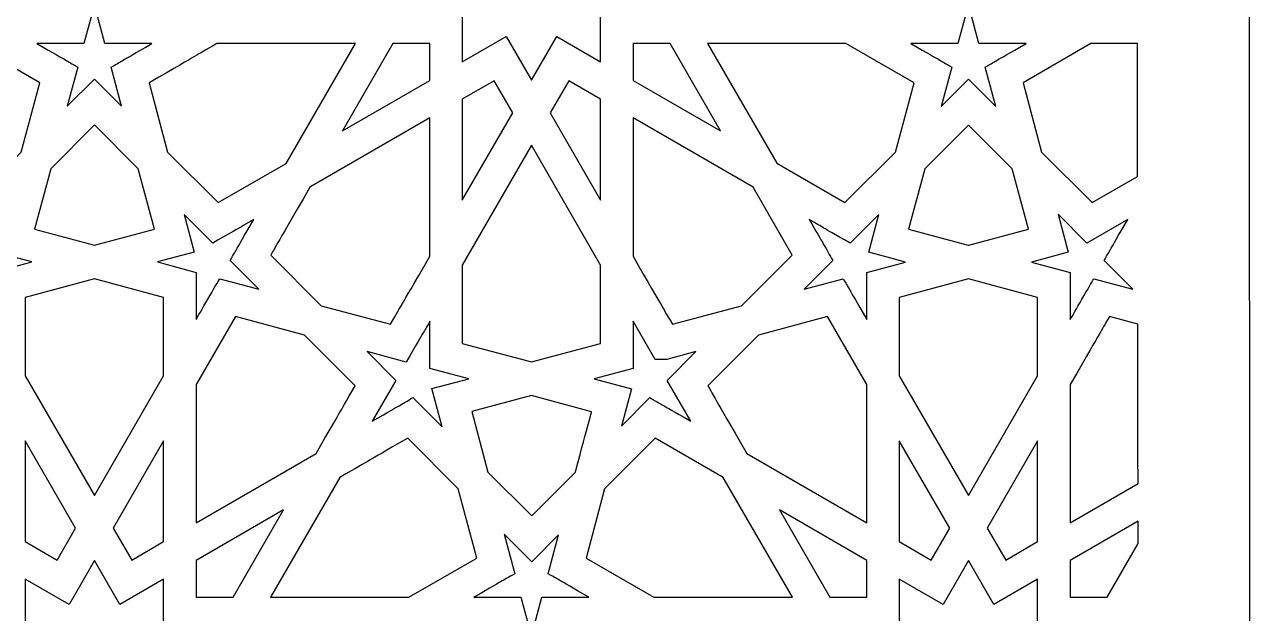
# Model space of a CAD drawing. Header units: millimetres. Extents: x -56 to 55, y -102 to 108.
# Drawn here: x -3.1 to 55.3, y -64 to -35.9 of the extents above; entities that cross this region are included whole.
import ezdxf

# ---------------------------------------------------------------- set-up
doc = ezdxf.new("R2010")
doc.units = ezdxf.units.MM
doc.header["$MEASUREMENT"] = 0
doc.layers.add('layer 1', color=7, linetype='Continuous')

msp = doc.modelspace()

# ---------------------------------------------------------------- linework, layer by layer
at = {"layer": 'layer 1', "color": 250}
for points, knots in [([(55.2192, 53.6769), (55.2097, 56.2286), (54.3842, 58.4257), (53.0348, 60.113), (53.0348, 60.113), (50.3121, 63.5081), (46.6615, 63.8736), (45.0285, 64.1481), (45.0285, 64.1481), (41.1303, 70.9098), (44.0531, 65.8389), (42.1061, 70.1453), (42.1061, 70.1453), (39.4705, 76.1312), (33.6698, 80.1469), (25.0578, 79.5743), (25.0578, 79.5743), (17.0561, 107.5803), (-17.265, 106.4433), (-24.6935, 79.6502), (-24.6935, 79.6502), (-32.4517, 79.8354), (-38.6256, 77.2305), (-41.6715, 70.0222), (-41.6715, 70.0222), (-41.7415, 69.8602), (-42.3802, 68.2519), (-42.3802, 68.0953), (-42.3802, 68.0953), (-42.3802, 68.0953), (-44.6232, 64.2186), (-44.6232, 64.2186), (-44.6232, 64.2186), (-45.2089, 64.0218), (-49.6582, 63.6584), (-52.5647, 60.0075), (-52.5647, 60.0075), (-52.5647, 60.0075), (-52.5647, 60.0019), (-52.5647, 60.0019), (-52.5647, 60.0019), (-55.8843, 55.7724), (-54.8955, 62.0882), (-54.8955, -99.835), (-54.8955, -99.835), (-54.8955, -99.835), (55.2894, -99.835), (55.2894, -99.835), (55.2894, -99.835), (55.2894, -99.835), (55.2192, -101.7838), (55.2192, 53.6769)], [0, 0, 0, 0, 0.0714286, 0.0714286, 0.0714286, 0.0714286, 0.1428571, 0.1428571, 0.1428571, 0.1428571, 0.2142857, 0.2142857, 0.2142857, 0.2142857, 0.2857143, 0.2857143, 0.2857143, 0.2857143, 0.3571429, 0.3571429, 0.3571429, 0.3571429, 0.4285714, 0.4285714, 0.4285714, 0.4285714, 0.5, 0.5, 0.5, 0.5, 0.5714286, 0.5714286, 0.5714286, 0.5714286, 0.6428571, 0.6428571, 0.6428571, 0.6428571, 0.7142857, 0.7142857, 0.7142857, 0.7142857, 0.7857143, 0.7857143, 0.7857143, 0.7857143, 0.8571429, 0.8571429, 0.8571429, 0.8571429, 1, 1, 1, 1]), ([(22.2292, -36.479), (22.2292, -36.479), (21.0227, -38.5699), (21.0227, -38.5699), (21.0227, -38.5699), (21.0227, -38.5699), (19.8162, -36.479), (19.8162, -36.479), (19.8162, -36.479), (19.8162, -36.479), (17.7257, -37.6855), (17.7257, -37.6855), (17.7257, -37.6855), (17.7257, -37.6855), (17.7257, -35.2725), (17.7257, -35.2725), (17.7257, -35.2725), (17.7257, -35.2725), (15.3127, -35.2725), (15.3127, -35.2725), (15.3127, -35.2725), (15.3127, -35.2725), (16.5192, -33.1816), (16.5192, -33.1816), (16.5192, -33.1816), (16.5192, -33.1816), (14.4282, -31.9751), (14.4282, -31.9751), (14.4282, -31.9751), (14.4282, -31.9751), (16.5192, -30.7689), (16.5192, -30.7689), (16.5192, -30.7689), (16.5192, -30.7689), (15.3127, -28.678), (15.3127, -28.678), (15.3127, -28.678), (15.3127, -28.678), (17.7257, -28.678), (17.7257, -28.678), (17.7257, -28.678), (17.7257, -28.678), (17.7257, -26.2594), (17.7257, -26.2594), (17.7257, -26.2594), (17.7257, -26.2594), (19.8162, -27.4715), (19.8162, -27.4715), (19.8162, -27.4715), (19.8162, -27.4715), (21.0227, -25.3809), (21.0227, -25.3809), (21.0227, -25.3809), (21.0227, -25.3809), (22.2292, -27.4715), (22.2292, -27.4715), (22.2292, -27.4715), (22.2292, -27.4715), (24.3201, -26.265), (24.3201, -26.265), (24.3201, -26.265), (24.3201, -26.265), (24.3201, -28.678), (24.3201, -28.678), (24.3201, -28.678), (24.3201, -28.678), (26.7328, -28.678), (26.7328, -28.678), (26.7328, -28.678), (26.7328, -28.678), (25.5263, -30.7689), (25.5263, -30.7689), (25.5263, -30.7689), (25.5263, -30.7689), (27.6172, -31.9751), (27.6172, -31.9751), (27.6172, -31.9751), (27.6172, -31.9751), (25.5263, -33.1816), (25.5263, -33.1816), (25.5263, -33.1816), (25.5263, -33.1816), (26.7328, -35.2725), (26.7328, -35.2725), (26.7328, -35.2725), (26.7328, -35.2725), (24.3201, -35.2725), (24.3201, -35.2725), (24.3201, -35.2725), (24.3201, -35.2725), (24.3201, -37.6855), (24.3201, -37.6855), (24.3201, -37.6855), (24.3201, -37.6855), (22.2292, -36.479), (22.2292, -36.479)], [0, 0, 0, 0, 0.04, 0.04, 0.04, 0.04, 0.08, 0.08, 0.08, 0.08, 0.12, 0.12, 0.12, 0.12, 0.16, 0.16, 0.16, 0.16, 0.2, 0.2, 0.2, 0.2, 0.24, 0.24, 0.24, 0.24, 0.28, 0.28, 0.28, 0.28, 0.32, 0.32, 0.32, 0.32, 0.36, 0.36, 0.36, 0.36, 0.4, 0.4, 0.4, 0.4, 0.44, 0.44, 0.44, 0.44, 0.48, 0.48, 0.48, 0.48, 0.52, 0.52, 0.52, 0.52, 0.56, 0.56, 0.56, 0.56, 0.6, 0.6, 0.6, 0.6, 0.64, 0.64, 0.64, 0.64, 0.68, 0.68, 0.68, 0.68, 0.72, 0.72, 0.72, 0.72, 0.76, 0.76, 0.76, 0.76, 0.8, 0.8, 0.8, 0.8, 0.84, 0.84, 0.84, 0.84, 0.88, 0.88, 0.88, 0.88, 0.92, 0.92, 0.92, 0.92, 1, 1, 1, 1]), ([(1.4912, -39.8113), (1.4912, -39.8113), (0.1968, -38.511), (0.1968, -38.511), (0.1968, -38.511), (0.1968, -38.511), (-1.1032, -39.8113), (-1.1032, -39.8113), (-1.1032, -39.8113), (-1.1032, -39.8113), (-0.5997, -37.9434), (-0.5997, -37.9434), (-0.5997, -37.9434), (-1.2598, -37.5602), (-0.865, -37.7888), (-2.5439, -36.8187), (-2.5439, -36.8187), (-2.5439, -36.8187), (-0.3009, -36.8187), (-0.3009, -36.8187), (-0.3009, -36.8187), (-0.3009, -36.8187), (0.1968, -34.968), (0.1968, -34.968), (0.1968, -34.968), (0.1968, -34.968), (0.6946, -36.8187), (0.6946, -36.8187), (0.6946, -36.8187), (0.6946, -36.8187), (2.9379, -36.8187), (2.9379, -36.8187), (2.9379, -36.8187), (1.2594, -37.7885), (1.6559, -37.5592), (0.9934, -37.9434), (0.9934, -37.9434), (0.9934, -37.9434), (1.4912, -39.8113), (1.4912, -39.8113)], [0, 0, 0, 0, 0.0909091, 0.0909091, 0.0909091, 0.0909091, 0.1818182, 0.1818182, 0.1818182, 0.1818182, 0.2727273, 0.2727273, 0.2727273, 0.2727273, 0.3636364, 0.3636364, 0.3636364, 0.3636364, 0.4545455, 0.4545455, 0.4545455, 0.4545455, 0.5454545, 0.5454545, 0.5454545, 0.5454545, 0.6363636, 0.6363636, 0.6363636, 0.6363636, 0.7272727, 0.7272727, 0.7272727, 0.7272727, 0.8181818, 0.8181818, 0.8181818, 0.8181818, 1, 1, 1, 1]), ([(43.1486, -39.8173), (43.1486, -39.8173), (41.8486, -38.5173), (41.8486, -38.5173), (41.8486, -38.5173), (41.8486, -38.5173), (40.5543, -39.8173), (40.5543, -39.8173), (40.5543, -39.8173), (40.5543, -39.8173), (41.052, -37.9434), (41.052, -37.9434), (41.052, -37.9434), (40.392, -37.5602), (40.7867, -37.7888), (39.1079, -36.8187), (39.1079, -36.8187), (39.1079, -36.8187), (41.3508, -36.8187), (41.3508, -36.8187), (41.3508, -36.8187), (41.3508, -36.8187), (41.8486, -34.962), (41.8486, -34.962), (41.8486, -34.962), (41.8486, -34.962), (42.3464, -36.8187), (42.3464, -36.8187), (42.3464, -36.8187), (42.3464, -36.8187), (44.5953, -36.8187), (44.5953, -36.8187), (44.5953, -36.8187), (42.9101, -37.7885), (43.3052, -37.5595), (42.6512, -37.9434), (42.6512, -37.9434), (42.6512, -37.9434), (43.1486, -39.8173), (43.1486, -39.8173)], [0, 0, 0, 0, 0.0909091, 0.0909091, 0.0909091, 0.0909091, 0.1818182, 0.1818182, 0.1818182, 0.1818182, 0.2727273, 0.2727273, 0.2727273, 0.2727273, 0.3636364, 0.3636364, 0.3636364, 0.3636364, 0.4545455, 0.4545455, 0.4545455, 0.4545455, 0.5454545, 0.5454545, 0.5454545, 0.5454545, 0.6363636, 0.6363636, 0.6363636, 0.6363636, 0.7272727, 0.7272727, 0.7272727, 0.7272727, 0.8181818, 0.8181818, 0.8181818, 0.8181818, 1, 1, 1, 1]), ([(-8.9394, -42.5291), (-8.9394, -42.5291), (-12.2365, -36.8187), (-12.2365, -36.8187), (-12.2365, -36.8187), (-12.2365, -36.8187), (-5.642, -36.8187), (-5.642, -36.8187), (-5.642, -36.8187), (-5.642, -36.8187), (-2.4035, -38.6927), (-2.4035, -38.6927), (-2.4035, -38.6927), (-2.4035, -38.6927), (-3.2879, -41.9901), (-3.2879, -41.9901), (-3.2879, -41.9901), (-3.2879, -41.9901), (-5.7006, -44.4031), (-5.7006, -44.4031), (-5.7006, -44.4031), (-5.7006, -44.4031), (-8.9394, -42.5291), (-8.9394, -42.5291)], [0, 0, 0, 0, 0.1428571, 0.1428571, 0.1428571, 0.1428571, 0.2857143, 0.2857143, 0.2857143, 0.2857143, 0.4285714, 0.4285714, 0.4285714, 0.4285714, 0.5714286, 0.5714286, 0.5714286, 0.5714286, 0.7142857, 0.7142857, 0.7142857, 0.7142857, 1, 1, 1, 1]), ([(2.7972, -38.6927), (5.4793, -37.1408), (4.8002, -37.5331), (6.036, -36.8187), (6.036, -36.8187), (6.036, -36.8187), (12.6301, -36.8187), (12.6301, -36.8187), (12.6301, -36.8187), (12.6301, -36.8187), (9.3331, -42.5348), (9.3331, -42.5348), (9.3331, -42.5348), (9.3331, -42.5348), (6.0942, -44.4031), (6.0942, -44.4031), (6.0942, -44.4031), (6.0942, -44.4031), (3.6816, -41.9901), (3.6816, -41.9901), (3.6816, -41.9901), (3.6816, -41.9901), (2.7972, -38.6927), (2.7972, -38.6927)], [0, 0, 0, 0, 0.1428571, 0.1428571, 0.1428571, 0.1428571, 0.2857143, 0.2857143, 0.2857143, 0.2857143, 0.4285714, 0.4285714, 0.4285714, 0.4285714, 0.5714286, 0.5714286, 0.5714286, 0.5714286, 0.7142857, 0.7142857, 0.7142857, 0.7142857, 1, 1, 1, 1]), ([(14.4166, -36.8187), (14.4166, -36.8187), (16.1794, -36.8187), (16.1794, -36.8187), (16.1794, -36.8187), (16.1794, -36.8187), (16.1794, -38.5815), (16.1794, -38.5815), (16.1794, -38.5815), (16.1794, -38.5815), (12.0156, -40.9829), (12.0156, -40.9829), (12.0156, -40.9829), (12.0156, -40.9829), (14.4166, -36.8187), (14.4166, -36.8187)], [0, 0, 0, 0, 0.2, 0.2, 0.2, 0.2, 0.4, 0.4, 0.4, 0.4, 0.6, 0.6, 0.6, 0.6, 1, 1, 1, 1]), ([(25.866, -36.8187), (25.866, -36.8187), (27.6288, -36.8187), (27.6288, -36.8187), (27.6288, -36.8187), (27.6288, -36.8187), (30.0358, -40.9829), (30.0358, -40.9829), (30.0358, -40.9829), (30.0358, -40.9829), (25.866, -38.5815), (25.866, -38.5815), (25.866, -38.5815), (25.866, -38.5815), (25.866, -36.8187), (25.866, -36.8187)], [0, 0, 0, 0, 0.2, 0.2, 0.2, 0.2, 0.4, 0.4, 0.4, 0.4, 0.6, 0.6, 0.6, 0.6, 1, 1, 1, 1]), ([(32.7124, -42.5291), (32.7124, -42.5291), (29.4153, -36.8187), (29.4153, -36.8187), (29.4153, -36.8187), (29.4153, -36.8187), (36.0098, -36.8187), (36.0098, -36.8187), (36.0098, -36.8187), (36.0098, -36.8187), (39.2543, -38.6927), (39.2543, -38.6927), (39.2543, -38.6927), (39.2543, -38.6927), (38.3699, -41.9901), (38.3699, -41.9901), (38.3699, -41.9901), (38.3699, -41.9901), (35.9509, -44.4031), (35.9509, -44.4031), (35.9509, -44.4031), (35.9509, -44.4031), (32.7124, -42.5291), (32.7124, -42.5291)], [0, 0, 0, 0, 0.1428571, 0.1428571, 0.1428571, 0.1428571, 0.2857143, 0.2857143, 0.2857143, 0.2857143, 0.4285714, 0.4285714, 0.4285714, 0.4285714, 0.5714286, 0.5714286, 0.5714286, 0.5714286, 0.7142857, 0.7142857, 0.7142857, 0.7142857, 1, 1, 1, 1]), ([(44.4489, -38.6927), (44.4489, -38.6927), (47.6874, -36.8187), (47.6874, -36.8187), (47.6874, -36.8187), (47.6874, -36.8187), (49.9015, -36.8187), (49.9015, -36.8187), (49.9015, -36.8187), (49.9015, -38.9329), (49.9015, -41.0471), (49.9071, -43.1613), (49.9071, -43.1613), (49.9071, -43.1613), (47.752, -44.4031), (47.752, -44.4031), (47.752, -44.4031), (47.752, -44.4031), (45.3333, -41.9901), (45.3333, -41.9901), (45.3333, -41.9901), (45.3333, -41.9901), (44.4489, -38.6927), (44.4489, -38.6927)], [0, 0, 0, 0, 0.1428571, 0.1428571, 0.1428571, 0.1428571, 0.2857143, 0.2857143, 0.2857143, 0.2857143, 0.4285714, 0.4285714, 0.4285714, 0.4285714, 0.5714286, 0.5714286, 0.5714286, 0.5714286, 0.7142857, 0.7142857, 0.7142857, 0.7142857, 1, 1, 1, 1]), ([(17.7257, -44.2859), (17.7257, -44.2859), (17.7257, -39.4716), (17.7257, -39.4716), (17.7257, -39.4716), (17.7257, -39.4716), (19.2482, -38.5932), (19.2482, -38.5932), (19.2482, -38.5932), (19.2482, -38.5932), (20.1327, -40.1161), (20.1327, -40.1161), (20.1327, -40.1161), (20.1327, -40.1161), (17.7257, -44.2859), (17.7257, -44.2859)], [0, 0, 0, 0, 0.2, 0.2, 0.2, 0.2, 0.4, 0.4, 0.4, 0.4, 0.6, 0.6, 0.6, 0.6, 1, 1, 1, 1]), ([(21.9188, -40.1161), (21.9188, -40.1161), (22.7972, -38.5932), (22.7972, -38.5932), (22.7972, -38.5932), (22.7972, -38.5932), (24.3201, -39.4716), (24.3201, -39.4716), (24.3201, -39.4716), (24.3201, -39.4716), (24.3201, -44.28), (24.3201, -44.28), (24.3201, -44.28), (24.3201, -44.28), (21.9188, -40.1161), (21.9188, -40.1161)], [0, 0, 0, 0, 0.2, 0.2, 0.2, 0.2, 0.4, 0.4, 0.4, 0.4, 0.6, 0.6, 0.6, 0.6, 1, 1, 1, 1]), ([(-1.8881, -42.7866), (-1.8881, -42.7866), (0.1968, -40.7017), (0.1968, -40.7017), (0.1968, -40.7017), (0.1968, -40.7017), (2.2818, -42.7866), (2.2818, -42.7866), (2.2818, -42.7866), (2.2818, -42.7866), (3.055, -45.6681), (3.055, -45.6681), (3.055, -45.6681), (3.055, -45.6681), (0.2028, -46.4291), (0.2028, -46.4291), (0.2028, -46.4291), (0.2028, -46.4291), (-2.661, -45.6621), (-2.661, -45.6621), (-2.661, -45.6621), (-2.661, -45.6621), (-1.8881, -42.7866), (-1.8881, -42.7866)], [0, 0, 0, 0, 0.1428571, 0.1428571, 0.1428571, 0.1428571, 0.2857143, 0.2857143, 0.2857143, 0.2857143, 0.4285714, 0.4285714, 0.4285714, 0.4285714, 0.5714286, 0.5714286, 0.5714286, 0.5714286, 0.7142857, 0.7142857, 0.7142857, 0.7142857, 1, 1, 1, 1]), ([(10.4694, -43.6651), (10.4694, -43.6651), (16.1794, -40.3676), (16.1794, -40.3676), (16.1794, -40.3676), (16.1794, -40.3676), (16.1794, -46.9621), (16.1794, -46.9621), (16.1794, -46.9621), (14.5277, -49.8203), (14.9906, -49.0178), (14.3051, -50.2006), (14.3051, -50.2006), (14.3051, -50.2006), (11.0081, -49.3166), (11.0081, -49.3166), (11.0081, -49.3166), (11.0081, -49.3166), (8.5951, -46.9036), (8.5951, -46.9036), (8.5951, -46.9036), (8.9115, -46.3589), (8.5834, -46.9215), (10.4694, -43.6651)], [0, 0, 0, 0, 0.1428571, 0.1428571, 0.1428571, 0.1428571, 0.2857143, 0.2857143, 0.2857143, 0.2857143, 0.4285714, 0.4285714, 0.4285714, 0.4285714, 0.5714286, 0.5714286, 0.5714286, 0.5714286, 0.7142857, 0.7142857, 0.7142857, 0.7142857, 1, 1, 1, 1]), ([(27.7403, -50.2006), (27.0961, -49.088), (27.4768, -49.7558), (25.866, -46.9621), (25.866, -46.9621), (25.866, -46.9621), (25.866, -40.3676), (25.866, -40.3676), (25.866, -40.3676), (25.866, -40.3676), (31.5821, -43.6651), (31.5821, -43.6651), (31.5821, -43.6651), (31.5821, -43.6651), (33.4504, -46.9036), (33.4504, -46.9036), (33.4504, -46.9036), (33.4504, -46.9036), (31.0374, -49.3166), (31.0374, -49.3166), (31.0374, -49.3166), (31.0374, -49.3166), (27.7403, -50.2006), (27.7403, -50.2006)], [0, 0, 0, 0, 0.1428571, 0.1428571, 0.1428571, 0.1428571, 0.2857143, 0.2857143, 0.2857143, 0.2857143, 0.4285714, 0.4285714, 0.4285714, 0.4285714, 0.5714286, 0.5714286, 0.5714286, 0.5714286, 0.7142857, 0.7142857, 0.7142857, 0.7142857, 1, 1, 1, 1]), ([(39.7637, -42.7923), (39.7637, -42.7923), (41.8486, -40.7074), (41.8486, -40.7074), (41.8486, -40.7074), (41.8486, -40.7074), (43.9335, -42.7923), (43.9335, -42.7923), (43.9335, -42.7923), (43.9335, -42.7923), (44.7065, -45.6738), (44.7065, -45.6738), (44.7065, -45.6738), (44.7065, -45.6738), (41.8662, -46.4351), (41.8662, -46.4351), (41.8662, -46.4351), (41.8662, -46.4351), (41.8486, -46.4291), (41.8486, -46.4291), (41.8486, -46.4291), (41.8486, -46.4291), (41.8426, -46.4351), (41.8426, -46.4351), (41.8426, -46.4351), (41.8426, -46.4351), (38.9964, -45.6681), (38.9964, -45.6681), (38.9964, -45.6681), (38.9964, -45.6681), (39.7637, -42.7923), (39.7637, -42.7923)], [0, 0, 0, 0, 0.1111111, 0.1111111, 0.1111111, 0.1111111, 0.2222222, 0.2222222, 0.2222222, 0.2222222, 0.3333333, 0.3333333, 0.3333333, 0.3333333, 0.4444444, 0.4444444, 0.4444444, 0.4444444, 0.5555556, 0.5555556, 0.5555556, 0.5555556, 0.6666667, 0.6666667, 0.6666667, 0.6666667, 0.7777778, 0.7777778, 0.7777778, 0.7777778, 1, 1, 1, 1]), ([(21.0227, -51.9991), (21.0227, -51.9991), (17.7257, -51.1143), (17.7257, -51.1143), (17.7257, -51.1143), (17.7257, -51.1143), (17.7257, -47.378), (17.7257, -47.378), (17.7257, -47.378), (17.7257, -47.378), (21.0227, -41.668), (21.0227, -41.668), (21.0227, -41.668), (21.0227, -41.668), (24.3201, -47.378), (24.3201, -47.378), (24.3201, -47.378), (24.3201, -47.378), (24.3201, -51.1203), (24.3201, -51.1203), (24.3201, -51.1203), (24.3201, -51.1203), (21.0227, -51.9991), (21.0227, -51.9991)], [0, 0, 0, 0, 0.1428571, 0.1428571, 0.1428571, 0.1428571, 0.2857143, 0.2857143, 0.2857143, 0.2857143, 0.4285714, 0.4285714, 0.4285714, 0.4285714, 0.5714286, 0.5714286, 0.5714286, 0.5714286, 0.7142857, 0.7142857, 0.7142857, 0.7142857, 1, 1, 1, 1]), ([(-5.7711, -48.0282), (-5.7711, -48.0282), (-7.6391, -48.532), (-7.6391, -48.532), (-7.6391, -48.532), (-7.6391, -48.532), (-6.2685, -47.1614), (-6.2685, -47.1614), (-6.2685, -47.1614), (-6.4703, -46.8136), (-7.0397, -45.8226), (-7.3932, -45.2109), (-7.3932, -45.2109), (-6.374, -45.8025), (-6.8192, -45.545), (-5.4487, -46.3356), (-5.4487, -46.3356), (-5.4487, -46.3356), (-4.0725, -44.965), (-4.0725, -44.965), (-4.0725, -44.965), (-4.0725, -44.965), (-4.5586, -46.7572), (-4.5586, -46.7572), (-4.5586, -46.7572), (-4.5586, -46.7572), (-2.7898, -47.2316), (-2.7898, -47.2316), (-2.7898, -47.2316), (-2.7898, -47.2316), (-4.6524, -47.7294), (-4.6524, -47.7294), (-4.6524, -47.7294), (-4.6524, -47.7294), (-4.6524, -49.9727), (-4.6524, -49.9727), (-4.6524, -49.9727), (-4.6524, -49.9727), (-5.7711, -48.0282), (-5.7711, -48.0282)], [0, 0, 0, 0, 0.0909091, 0.0909091, 0.0909091, 0.0909091, 0.1818182, 0.1818182, 0.1818182, 0.1818182, 0.2727273, 0.2727273, 0.2727273, 0.2727273, 0.3636364, 0.3636364, 0.3636364, 0.3636364, 0.4545455, 0.4545455, 0.4545455, 0.4545455, 0.5454545, 0.5454545, 0.5454545, 0.5454545, 0.6363636, 0.6363636, 0.6363636, 0.6363636, 0.7272727, 0.7272727, 0.7272727, 0.7272727, 0.8181818, 0.8181818, 0.8181818, 0.8181818, 1, 1, 1, 1]), ([(3.1954, -47.2316), (3.1954, -47.2316), (4.9466, -46.7628), (4.9466, -46.7628), (4.9466, -46.7628), (4.9466, -46.7628), (4.4662, -44.965), (4.4662, -44.965), (4.4662, -44.965), (4.4662, -44.965), (5.8367, -46.3356), (5.8367, -46.3356), (5.8367, -46.3356), (6.5137, -45.9433), (7.4475, -45.4124), (7.7868, -45.2109), (7.7868, -45.2109), (6.8171, -46.8965), (7.046, -46.4993), (6.6625, -47.1614), (6.6625, -47.1614), (6.6625, -47.1614), (8.0331, -48.532), (8.0331, -48.532), (8.0331, -48.532), (8.0331, -48.532), (6.1648, -48.0342), (6.1648, -48.0342), (6.1648, -48.0342), (6.0462, -48.2251), (5.1527, -49.7826), (5.0401, -49.9784), (5.0401, -49.9784), (5.0401, -49.9784), (5.0401, -47.7294), (5.0401, -47.7294), (5.0401, -47.7294), (5.0401, -47.7294), (3.1954, -47.2316), (3.1954, -47.2316)], [0, 0, 0, 0, 0.0909091, 0.0909091, 0.0909091, 0.0909091, 0.1818182, 0.1818182, 0.1818182, 0.1818182, 0.2727273, 0.2727273, 0.2727273, 0.2727273, 0.3636364, 0.3636364, 0.3636364, 0.3636364, 0.4545455, 0.4545455, 0.4545455, 0.4545455, 0.5454545, 0.5454545, 0.5454545, 0.5454545, 0.6363636, 0.6363636, 0.6363636, 0.6363636, 0.7272727, 0.7272727, 0.7272727, 0.7272727, 0.8181818, 0.8181818, 0.8181818, 0.8181818, 1, 1, 1, 1]), ([(35.8807, -48.0282), (35.8807, -48.0282), (34.0127, -48.532), (34.0127, -48.532), (34.0127, -48.532), (34.0127, -48.532), (35.3829, -47.1614), (35.3829, -47.1614), (35.3829, -47.1614), (35.0693, -46.609), (34.9102, -46.3247), (34.2646, -45.2109), (34.2646, -45.2109), (35.0724, -45.6798), (34.6509, -45.4395), (36.2087, -46.3356), (36.2087, -46.3356), (36.2087, -46.3356), (37.5793, -44.965), (37.5793, -44.965), (37.5793, -44.965), (37.5793, -44.965), (37.0992, -46.7628), (37.0992, -46.7628), (37.0992, -46.7628), (37.0992, -46.7628), (38.856, -47.2373), (38.856, -47.2373), (38.856, -47.2373), (38.856, -47.2373), (37.0053, -47.7294), (37.0053, -47.7294), (37.0053, -47.7294), (37.0053, -47.7294), (37.0053, -49.9784), (37.0053, -49.9784), (37.0053, -49.9784), (35.9579, -48.1591), (36.2793, -48.7154), (35.8807, -48.0282)], [0, 0, 0, 0, 0.0909091, 0.0909091, 0.0909091, 0.0909091, 0.1818182, 0.1818182, 0.1818182, 0.1818182, 0.2727273, 0.2727273, 0.2727273, 0.2727273, 0.3636364, 0.3636364, 0.3636364, 0.3636364, 0.4545455, 0.4545455, 0.4545455, 0.4545455, 0.5454545, 0.5454545, 0.5454545, 0.5454545, 0.6363636, 0.6363636, 0.6363636, 0.6363636, 0.7272727, 0.7272727, 0.7272727, 0.7272727, 0.8181818, 0.8181818, 0.8181818, 0.8181818, 1, 1, 1, 1]), ([(44.8589, -47.2373), (44.8589, -47.2373), (46.604, -46.7688), (46.604, -46.7688), (46.604, -46.7688), (46.604, -46.7688), (46.1179, -44.9594), (46.1179, -44.9594), (46.1179, -44.9594), (46.1179, -44.9594), (47.4945, -46.3356), (47.4945, -46.3356), (47.4945, -46.3356), (47.4945, -46.3356), (49.4386, -45.2109), (49.4386, -45.2109), (49.4386, -45.2109), (48.4688, -46.8965), (48.6978, -46.4993), (48.3143, -47.1614), (48.3143, -47.1614), (48.3143, -47.1614), (49.6905, -48.532), (49.6905, -48.532), (49.6905, -48.532), (49.6905, -48.532), (47.8165, -48.0342), (47.8165, -48.0342), (47.8165, -48.0342), (47.6525, -48.315), (46.8619, -49.6972), (46.6979, -49.9784), (46.6979, -49.9784), (46.6979, -49.9784), (46.6979, -47.7294), (46.6979, -47.7294), (46.6979, -47.7294), (46.6979, -47.7294), (44.8589, -47.2373), (44.8589, -47.2373)], [0, 0, 0, 0, 0.0909091, 0.0909091, 0.0909091, 0.0909091, 0.1818182, 0.1818182, 0.1818182, 0.1818182, 0.2727273, 0.2727273, 0.2727273, 0.2727273, 0.3636364, 0.3636364, 0.3636364, 0.3636364, 0.4545455, 0.4545455, 0.4545455, 0.4545455, 0.5454545, 0.5454545, 0.5454545, 0.5454545, 0.6363636, 0.6363636, 0.6363636, 0.6363636, 0.7272727, 0.7272727, 0.7272727, 0.7272727, 0.8181818, 0.8181818, 0.8181818, 0.8181818, 1, 1, 1, 1]), ([(0.1968, -58.3706), (0.1968, -58.3706), (-3.1002, -52.6545), (-3.1002, -52.6545), (-3.1002, -52.6545), (-3.1002, -52.6545), (-3.1002, -48.9183), (-3.1002, -48.9183), (-3.1002, -48.9183), (-3.1002, -48.9183), (0.1968, -48.0342), (0.1968, -48.0342), (0.1968, -48.0342), (0.1968, -48.0342), (3.4942, -48.9183), (3.4942, -48.9183), (3.4942, -48.9183), (3.4942, -48.9183), (3.4942, -52.6605), (3.4942, -52.6605), (3.4942, -52.6605), (3.4942, -52.6605), (0.1968, -58.3706), (0.1968, -58.3706)], [0, 0, 0, 0, 0.1428571, 0.1428571, 0.1428571, 0.1428571, 0.2857143, 0.2857143, 0.2857143, 0.2857143, 0.4285714, 0.4285714, 0.4285714, 0.4285714, 0.5714286, 0.5714286, 0.5714286, 0.5714286, 0.7142857, 0.7142857, 0.7142857, 0.7142857, 1, 1, 1, 1]), ([(41.8486, -58.3706), (41.8486, -58.3706), (38.5515, -52.6545), (38.5515, -52.6545), (38.5515, -52.6545), (38.5515, -52.6545), (38.5515, -48.9183), (38.5515, -48.9183), (38.5515, -48.9183), (38.5515, -48.9183), (41.8546, -48.0342), (41.8546, -48.0342), (41.8546, -48.0342), (41.8546, -48.0342), (45.1457, -48.9183), (45.1457, -48.9183), (45.1457, -48.9183), (45.1457, -48.9183), (45.1457, -52.6605), (45.1457, -52.6605), (45.1457, -52.6605), (45.1457, -52.6605), (41.8486, -58.3706), (41.8486, -58.3706)], [0, 0, 0, 0, 0.1428571, 0.1428571, 0.1428571, 0.1428571, 0.2857143, 0.2857143, 0.2857143, 0.2857143, 0.4285714, 0.4285714, 0.4285714, 0.4285714, 0.5714286, 0.5714286, 0.5714286, 0.5714286, 0.7142857, 0.7142857, 0.7142857, 0.7142857, 1, 1, 1, 1]), ([(10.2058, -50.716), (10.2058, -50.716), (12.6245, -53.129), (12.6245, -53.129), (12.6245, -53.129), (11.6699, -54.7807), (12.0798, -54.072), (10.7562, -56.3679), (10.7562, -56.3679), (10.7562, -56.3679), (5.0401, -59.6649), (5.0401, -59.6649), (5.0401, -59.6649), (5.0401, -59.6649), (5.0401, -53.0765), (5.0401, -53.0765), (5.0401, -53.0765), (5.0401, -53.0765), (6.9144, -49.832), (6.9144, -49.832), (6.9144, -49.832), (6.9144, -49.832), (10.2058, -50.716), (10.2058, -50.716)], [0, 0, 0, 0, 0.1428571, 0.1428571, 0.1428571, 0.1428571, 0.2857143, 0.2857143, 0.2857143, 0.2857143, 0.4285714, 0.4285714, 0.4285714, 0.4285714, 0.5714286, 0.5714286, 0.5714286, 0.5714286, 0.7142857, 0.7142857, 0.7142857, 0.7142857, 1, 1, 1, 1]), ([(16.765, -55.0855), (16.765, -55.0855), (15.3772, -53.6974), (15.3772, -53.6974), (15.3772, -53.6974), (14.7228, -54.0805), (15.1183, -53.8515), (13.4327, -54.8217), (13.4327, -54.8217), (13.4327, -54.8217), (14.557, -52.8775), (14.557, -52.8775), (14.557, -52.8775), (14.557, -52.8775), (13.1868, -51.501), (13.1868, -51.501), (13.1868, -51.501), (13.1868, -51.501), (15.0548, -52.0047), (15.0548, -52.0047), (15.0548, -52.0047), (16.0623, -50.2595), (15.7928, -50.728), (16.1794, -50.0602), (16.1794, -50.0602), (16.1794, -50.0602), (16.1794, -52.3035), (16.1794, -52.3035), (16.1794, -52.3035), (16.1794, -52.3035), (18.0361, -52.8009), (18.0361, -52.8009), (18.0361, -52.8009), (18.0361, -52.8009), (16.2789, -53.2698), (16.2789, -53.2698), (16.2789, -53.2698), (16.2789, -53.2698), (16.765, -55.0855), (16.765, -55.0855)], [0, 0, 0, 0, 0.0909091, 0.0909091, 0.0909091, 0.0909091, 0.1818182, 0.1818182, 0.1818182, 0.1818182, 0.2727273, 0.2727273, 0.2727273, 0.2727273, 0.3636364, 0.3636364, 0.3636364, 0.3636364, 0.4545455, 0.4545455, 0.4545455, 0.4545455, 0.5454545, 0.5454545, 0.5454545, 0.5454545, 0.6363636, 0.6363636, 0.6363636, 0.6363636, 0.7272727, 0.7272727, 0.7272727, 0.7272727, 0.8181818, 0.8181818, 0.8181818, 0.8181818, 1, 1, 1, 1]), ([(28.6127, -54.8217), (26.8951, -53.8318), (27.5096, -54.1902), (26.6686, -53.6974), (26.6686, -53.6974), (26.6686, -53.6974), (25.3097, -55.0559), (25.3097, -55.0559), (25.3097, -55.0559), (25.3097, -55.0559), (25.7842, -53.2754), (25.7842, -53.2754), (25.7842, -53.2754), (25.7842, -53.2754), (24.0153, -52.8009), (24.0153, -52.8009), (24.0153, -52.8009), (24.0153, -52.8009), (25.866, -52.3035), (25.866, -52.3035), (25.866, -52.3035), (25.866, -52.3035), (25.866, -50.0602), (25.866, -50.0602), (25.866, -50.0602), (25.866, -50.0602), (26.9205, -51.876), (26.9205, -51.876), (26.9205, -51.876), (26.9205, -51.876), (27.4708, -51.876), (27.4708, -51.876), (27.4708, -51.876), (27.4708, -51.876), (28.859, -51.501), (28.859, -51.501), (28.859, -51.501), (28.859, -51.501), (27.4884, -52.8775), (27.4884, -52.8775), (27.4884, -52.8775), (27.4884, -52.8775), (28.6127, -54.8217), (28.6127, -54.8217)], [0, 0, 0, 0, 0.0833333, 0.0833333, 0.0833333, 0.0833333, 0.1666667, 0.1666667, 0.1666667, 0.1666667, 0.25, 0.25, 0.25, 0.25, 0.3333333, 0.3333333, 0.3333333, 0.3333333, 0.4166667, 0.4166667, 0.4166667, 0.4166667, 0.5, 0.5, 0.5, 0.5, 0.5833333, 0.5833333, 0.5833333, 0.5833333, 0.6666667, 0.6666667, 0.6666667, 0.6666667, 0.75, 0.75, 0.75, 0.75, 0.8333333, 0.8333333, 0.8333333, 0.8333333, 1, 1, 1, 1]), ([(31.2953, -56.3679), (29.5324, -53.3167), (29.9014, -53.9605), (29.4209, -53.129), (29.4209, -53.129), (29.4209, -53.129), (31.8399, -50.716), (31.8399, -50.716), (31.8399, -50.716), (31.8399, -50.716), (35.137, -49.832), (35.137, -49.832), (35.137, -49.832), (35.137, -49.832), (37.0053, -53.0708), (37.0053, -53.0708), (37.0053, -53.0708), (37.0053, -53.0708), (37.0053, -59.6649), (37.0053, -59.6649), (37.0053, -59.6649), (37.0053, -59.6649), (31.2953, -56.3679), (31.2953, -56.3679)], [0, 0, 0, 0, 0.1428571, 0.1428571, 0.1428571, 0.1428571, 0.2857143, 0.2857143, 0.2857143, 0.2857143, 0.4285714, 0.4285714, 0.4285714, 0.4285714, 0.5714286, 0.5714286, 0.5714286, 0.5714286, 0.7142857, 0.7142857, 0.7142857, 0.7142857, 1, 1, 1, 1]), ([(49.9191, -50.195), (49.9191, -52.7367), (49.9247, -55.2725), (49.9307, -57.797), (49.9307, -57.797), (49.9307, -57.797), (46.6979, -59.6649), (46.6979, -59.6649), (46.6979, -59.6649), (46.6979, -59.6649), (46.6979, -53.0765), (46.6979, -53.0765), (46.6979, -53.0765), (48.4078, -50.1071), (48.0331, -50.7573), (48.5662, -49.832), (48.5662, -49.832), (48.5662, -49.832), (49.9191, -50.195), (49.9191, -50.195)], [0, 0, 0, 0, 0.1666667, 0.1666667, 0.1666667, 0.1666667, 0.3333333, 0.3333333, 0.3333333, 0.3333333, 0.5, 0.5, 0.5, 0.5, 0.6666667, 0.6666667, 0.6666667, 0.6666667, 1, 1, 1, 1]), ([(23.8866, -54.3708), (23.8845, -54.3793), (23.1193, -57.2431), (23.1193, -57.2519), (23.1193, -57.2519), (23.1193, -57.2519), (21.0344, -59.3372), (21.0344, -59.3372), (21.0344, -59.3372), (21.0344, -59.3372), (18.9494, -57.2463), (18.9494, -57.2463), (18.9494, -57.2463), (18.9494, -57.2463), (18.1765, -54.3652), (18.1765, -54.3652), (18.1765, -54.3652), (18.1765, -54.3652), (21.0227, -53.6035), (21.0227, -53.6035), (21.0227, -53.6035), (21.0227, -53.6035), (23.8866, -54.3708), (23.8866, -54.3708)], [0, 0, 0, 0, 0.1428571, 0.1428571, 0.1428571, 0.1428571, 0.2857143, 0.2857143, 0.2857143, 0.2857143, 0.4285714, 0.4285714, 0.4285714, 0.4285714, 0.5714286, 0.5714286, 0.5714286, 0.5714286, 0.7142857, 0.7142857, 0.7142857, 0.7142857, 1, 1, 1, 1]), ([(-3.1002, -55.7526), (-3.1002, -55.7526), (-0.6992, -59.9168), (-0.6992, -59.9168), (-0.6992, -59.9168), (-0.6992, -59.9168), (-1.5776, -61.4394), (-1.5776, -61.4394), (-1.5776, -61.4394), (-1.5776, -61.4394), (-3.1002, -60.561), (-3.1002, -60.561), (-3.1002, -60.561), (-3.1002, -60.561), (-3.1002, -55.7526), (-3.1002, -55.7526)], [0, 0, 0, 0, 0.2, 0.2, 0.2, 0.2, 0.4, 0.4, 0.4, 0.4, 0.6, 0.6, 0.6, 0.6, 1, 1, 1, 1]), ([(3.4942, -55.7526), (3.4942, -55.7526), (3.4942, -60.561), (3.4942, -60.561), (3.4942, -60.561), (3.4942, -60.561), (1.9717, -61.4394), (1.9717, -61.4394), (1.9717, -61.4394), (1.9717, -61.4394), (1.0869, -59.9168), (1.0869, -59.9168), (1.0869, -59.9168), (1.0869, -59.9168), (3.4942, -55.7526), (3.4942, -55.7526)], [0, 0, 0, 0, 0.2, 0.2, 0.2, 0.2, 0.4, 0.4, 0.4, 0.4, 0.6, 0.6, 0.6, 0.6, 1, 1, 1, 1]), ([(8.5894, -63.2142), (8.5894, -63.2142), (11.8865, -57.5042), (11.8865, -57.5042), (11.8865, -57.5042), (13.62, -56.5026), (12.8527, -56.9475), (15.1253, -55.6299), (15.1253, -55.6299), (15.1253, -55.6299), (17.538, -58.0489), (17.538, -58.0489), (17.538, -58.0489), (17.538, -58.0489), (18.4224, -61.3459), (18.4224, -61.3459), (18.4224, -61.3459), (18.4224, -61.3459), (15.1839, -63.2142), (15.1839, -63.2142), (15.1839, -63.2142), (15.1839, -63.2142), (8.5894, -63.2142), (8.5894, -63.2142)], [0, 0, 0, 0, 0.1428571, 0.1428571, 0.1428571, 0.1428571, 0.2857143, 0.2857143, 0.2857143, 0.2857143, 0.4285714, 0.4285714, 0.4285714, 0.4285714, 0.5714286, 0.5714286, 0.5714286, 0.5714286, 0.7142857, 0.7142857, 0.7142857, 0.7142857, 1, 1, 1, 1]), ([(23.623, -61.3459), (23.623, -61.3459), (24.5075, -58.0489), (24.5075, -58.0489), (24.5075, -58.0489), (24.5075, -58.0489), (26.9205, -55.6299), (26.9205, -55.6299), (26.9205, -55.6299), (26.9205, -55.6299), (30.159, -57.5042), (30.159, -57.5042), (30.159, -57.5042), (30.159, -57.5042), (33.456, -63.2142), (33.456, -63.2142), (33.456, -63.2142), (33.456, -63.2142), (26.8619, -63.2142), (26.8619, -63.2142), (26.8619, -63.2142), (26.8619, -63.2142), (23.623, -61.3459), (23.623, -61.3459)], [0, 0, 0, 0, 0.1428571, 0.1428571, 0.1428571, 0.1428571, 0.2857143, 0.2857143, 0.2857143, 0.2857143, 0.4285714, 0.4285714, 0.4285714, 0.4285714, 0.5714286, 0.5714286, 0.5714286, 0.5714286, 0.7142857, 0.7142857, 0.7142857, 0.7142857, 1, 1, 1, 1]), ([(38.5515, -55.7526), (38.5515, -55.7526), (40.9585, -59.9168), (40.9585, -59.9168), (40.9585, -59.9168), (40.9585, -59.9168), (40.0798, -61.4394), (40.0798, -61.4394), (40.0798, -61.4394), (40.0798, -61.4394), (38.5515, -60.561), (38.5515, -60.561), (38.5515, -60.561), (38.5515, -60.561), (38.5515, -55.7526), (38.5515, -55.7526)], [0, 0, 0, 0, 0.2, 0.2, 0.2, 0.2, 0.4, 0.4, 0.4, 0.4, 0.6, 0.6, 0.6, 0.6, 1, 1, 1, 1]), ([(45.1457, -55.7526), (45.1457, -55.7526), (45.1457, -60.561), (45.1457, -60.561), (45.1457, -60.561), (45.1457, -60.561), (43.6231, -61.4394), (43.6231, -61.4394), (43.6231, -61.4394), (43.6231, -61.4394), (42.7447, -59.9168), (42.7447, -59.9168), (42.7447, -59.9168), (42.7447, -59.9168), (45.1457, -55.7526), (45.1457, -55.7526)], [0, 0, 0, 0, 0.2, 0.2, 0.2, 0.2, 0.4, 0.4, 0.4, 0.4, 0.6, 0.6, 0.6, 0.6, 1, 1, 1, 1]), ([(5.0401, -61.4571), (5.0401, -61.4571), (9.2043, -59.05), (9.2043, -59.05), (9.2043, -59.05), (9.2043, -59.05), (6.8033, -63.2142), (6.8033, -63.2142), (6.8033, -63.2142), (6.8033, -63.2142), (5.0401, -63.2142), (5.0401, -63.2142), (5.0401, -63.2142), (5.0401, -63.2142), (5.0401, -61.4571), (5.0401, -61.4571)], [0, 0, 0, 0, 0.2, 0.2, 0.2, 0.2, 0.4, 0.4, 0.4, 0.4, 0.6, 0.6, 0.6, 0.6, 1, 1, 1, 1]), ([(32.8415, -59.05), (32.8415, -59.05), (37.0053, -61.4571), (37.0053, -61.4571), (37.0053, -61.4571), (37.0053, -61.4571), (37.0053, -63.2142), (37.0053, -63.2142), (37.0053, -63.2142), (37.0053, -63.2142), (35.2481, -63.2142), (35.2481, -63.2142), (35.2481, -63.2142), (35.2481, -63.2142), (32.8415, -59.05), (32.8415, -59.05)], [0, 0, 0, 0, 0.2, 0.2, 0.2, 0.2, 0.4, 0.4, 0.4, 0.4, 0.6, 0.6, 0.6, 0.6, 1, 1, 1, 1]), ([(46.6979, -61.4571), (46.6979, -61.4571), (49.9364, -59.5891), (49.9364, -59.5891), (49.9364, -59.5891), (49.9307, -59.9401), (49.9364, -60.2915), (49.9364, -60.6492), (49.9364, -60.6492), (49.9364, -60.6492), (48.4547, -63.2142), (48.4547, -63.2142), (48.4547, -63.2142), (48.4547, -63.2142), (46.6979, -63.2142), (46.6979, -63.2142), (46.6979, -63.2142), (46.6979, -63.2142), (46.6979, -61.4571), (46.6979, -61.4571)], [0, 0, 0, 0, 0.1666667, 0.1666667, 0.1666667, 0.1666667, 0.3333333, 0.3333333, 0.3333333, 0.3333333, 0.5, 0.5, 0.5, 0.5, 0.6666667, 0.6666667, 0.6666667, 0.6666667, 1, 1, 1, 1]), ([(20.2261, -62.0896), (20.2261, -62.0896), (19.7227, -60.21), (19.7227, -60.21), (19.7227, -60.21), (19.7227, -60.21), (21.0344, -61.5216), (21.0344, -61.5216), (21.0344, -61.5216), (21.0344, -61.5216), (22.3171, -60.2389), (22.3171, -60.2389), (22.3171, -60.2389), (22.3171, -60.2389), (21.8193, -62.0896), (21.8193, -62.0896), (21.8193, -62.0896), (22.4797, -62.4723), (22.0846, -62.2437), (23.7638, -63.2142), (23.7638, -63.2142), (23.7638, -63.2142), (21.5205, -63.2142), (21.5205, -63.2142), (21.5205, -63.2142), (21.5205, -63.2142), (21.0227, -65.0706), (21.0227, -65.0706), (21.0227, -65.0706), (21.0227, -65.0706), (20.5249, -63.2142), (20.5249, -63.2142), (20.5249, -63.2142), (20.5249, -63.2142), (18.282, -63.2142), (18.282, -63.2142), (18.282, -63.2142), (19.9605, -62.2441), (19.564, -62.4734), (20.2261, -62.0896)], [0, 0, 0, 0, 0.0909091, 0.0909091, 0.0909091, 0.0909091, 0.1818182, 0.1818182, 0.1818182, 0.1818182, 0.2727273, 0.2727273, 0.2727273, 0.2727273, 0.3636364, 0.3636364, 0.3636364, 0.3636364, 0.4545455, 0.4545455, 0.4545455, 0.4545455, 0.5454545, 0.5454545, 0.5454545, 0.5454545, 0.6363636, 0.6363636, 0.6363636, 0.6363636, 0.7272727, 0.7272727, 0.7272727, 0.7272727, 0.8181818, 0.8181818, 0.8181818, 0.8181818, 1, 1, 1, 1]), ([(1.4033, -72.5667), (1.4033, -72.5667), (0.1968, -74.658), (0.1968, -74.658), (0.1968, -74.658), (0.1968, -74.658), (-1.0097, -72.5667), (-1.0097, -72.5667), (-1.0097, -72.5667), (-1.0097, -72.5667), (-3.1002, -73.7733), (-3.1002, -73.7733), (-3.1002, -73.7733), (-3.1002, -73.7733), (-3.1002, -71.3606), (-3.1002, -71.3606), (-3.1002, -71.3606), (-3.1002, -71.3606), (-5.5189, -71.3606), (-5.5189, -71.3606), (-5.5189, -71.3606), (-5.5189, -71.3606), (-4.3067, -69.2697), (-4.3067, -69.2697), (-4.3067, -69.2697), (-4.3067, -69.2697), (-6.3976, -68.0576), (-6.3976, -68.0576), (-6.3976, -68.0576), (-6.3976, -68.0576), (-4.3067, -66.851), (-4.3067, -66.851), (-4.3067, -66.851), (-4.3067, -66.851), (-5.5189, -64.7605), (-5.5189, -64.7605), (-5.5189, -64.7605), (-5.5189, -64.7605), (-3.1002, -64.7605), (-3.1002, -64.7605), (-3.1002, -64.7605), (-3.1002, -64.7605), (-3.1002, -62.3475), (-3.1002, -62.3475), (-3.1002, -62.3475), (-3.1002, -62.3475), (-1.0097, -63.554), (-1.0097, -63.554), (-1.0097, -63.554), (-1.0097, -63.554), (0.1968, -61.4631), (0.1968, -61.4631), (0.1968, -61.4631), (0.1968, -61.4631), (1.4033, -63.554), (1.4033, -63.554), (1.4033, -63.554), (1.4033, -63.554), (3.4942, -62.3475), (3.4942, -62.3475), (3.4942, -62.3475), (3.4942, -62.3475), (3.4942, -64.7605), (3.4942, -64.7605), (3.4942, -64.7605), (3.4942, -64.7605), (5.9069, -64.7605), (5.9069, -64.7605), (5.9069, -64.7605), (5.9069, -64.7605), (4.7007, -66.851), (4.7007, -66.851), (4.7007, -66.851), (4.7007, -66.851), (6.7913, -68.0576), (6.7913, -68.0576), (6.7913, -68.0576), (6.7913, -68.0576), (4.7007, -69.2697), (4.7007, -69.2697), (4.7007, -69.2697), (4.7007, -69.2697), (5.9069, -71.3606), (5.9069, -71.3606), (5.9069, -71.3606), (5.9069, -71.3606), (3.4942, -71.3606), (3.4942, -71.3606), (3.4942, -71.3606), (3.4942, -71.3606), (3.4942, -73.7733), (3.4942, -73.7733), (3.4942, -73.7733), (3.4942, -73.7733), (1.4033, -72.5667), (1.4033, -72.5667)], [0, 0, 0, 0, 0.04, 0.04, 0.04, 0.04, 0.08, 0.08, 0.08, 0.08, 0.12, 0.12, 0.12, 0.12, 0.16, 0.16, 0.16, 0.16, 0.2, 0.2, 0.2, 0.2, 0.24, 0.24, 0.24, 0.24, 0.28, 0.28, 0.28, 0.28, 0.32, 0.32, 0.32, 0.32, 0.36, 0.36, 0.36, 0.36, 0.4, 0.4, 0.4, 0.4, 0.44, 0.44, 0.44, 0.44, 0.48, 0.48, 0.48, 0.48, 0.52, 0.52, 0.52, 0.52, 0.56, 0.56, 0.56, 0.56, 0.6, 0.6, 0.6, 0.6, 0.64, 0.64, 0.64, 0.64, 0.68, 0.68, 0.68, 0.68, 0.72, 0.72, 0.72, 0.72, 0.76, 0.76, 0.76, 0.76, 0.8, 0.8, 0.8, 0.8, 0.84, 0.84, 0.84, 0.84, 0.88, 0.88, 0.88, 0.88, 0.92, 0.92, 0.92, 0.92, 1, 1, 1, 1]), ([(43.0611, -72.5667), (43.0611, -72.5667), (41.8486, -74.658), (41.8486, -74.658), (41.8486, -74.658), (41.8486, -74.658), (40.6421, -72.5667), (40.6421, -72.5667), (40.6421, -72.5667), (40.6421, -72.5667), (38.5515, -73.7733), (38.5515, -73.7733), (38.5515, -73.7733), (38.5515, -73.7733), (38.5515, -71.3606), (38.5515, -71.3606), (38.5515, -71.3606), (38.5515, -71.3606), (36.1385, -71.3606), (36.1385, -71.3606), (36.1385, -71.3606), (36.1385, -71.3606), (37.345, -69.2697), (37.345, -69.2697), (37.345, -69.2697), (37.345, -69.2697), (35.2541, -68.0576), (35.2541, -68.0576), (35.2541, -68.0576), (35.2541, -68.0576), (37.345, -66.851), (37.345, -66.851), (37.345, -66.851), (37.345, -66.851), (36.1385, -64.7605), (36.1385, -64.7605), (36.1385, -64.7605), (36.1385, -64.7605), (38.5515, -64.7605), (38.5515, -64.7605), (38.5515, -64.7605), (38.5515, -64.7605), (38.5515, -62.3475), (38.5515, -62.3475), (38.5515, -62.3475), (38.5515, -62.3475), (40.6421, -63.554), (40.6421, -63.554), (40.6421, -63.554), (40.6421, -63.554), (41.8486, -61.4631), (41.8486, -61.4631), (41.8486, -61.4631), (41.8486, -61.4631), (43.0611, -63.554), (43.0611, -63.554), (43.0611, -63.554), (43.0611, -63.554), (45.1457, -62.3475), (45.1457, -62.3475), (45.1457, -62.3475), (45.1457, -62.3475), (45.1457, -64.7605), (45.1457, -64.7605), (45.1457, -64.7605), (45.1457, -64.7605), (47.5647, -64.7605), (47.5647, -64.7605), (47.5647, -64.7605), (47.5647, -64.7605), (46.3582, -66.851), (46.3582, -66.851), (46.3582, -66.851), (46.3582, -66.851), (48.4491, -68.0576), (48.4491, -68.0576), (48.4491, -68.0576), (48.4491, -68.0576), (46.3582, -69.2697), (46.3582, -69.2697), (46.3582, -69.2697), (46.3582, -69.2697), (47.5647, -71.3606), (47.5647, -71.3606), (47.5647, -71.3606), (47.5647, -71.3606), (45.1457, -71.3606), (45.1457, -71.3606), (45.1457, -71.3606), (45.1457, -71.3606), (45.1457, -73.7733), (45.1457, -73.7733), (45.1457, -73.7733), (45.1457, -73.7733), (43.0611, -72.5667), (43.0611, -72.5667)], [0, 0, 0, 0, 0.04, 0.04, 0.04, 0.04, 0.08, 0.08, 0.08, 0.08, 0.12, 0.12, 0.12, 0.12, 0.16, 0.16, 0.16, 0.16, 0.2, 0.2, 0.2, 0.2, 0.24, 0.24, 0.24, 0.24, 0.28, 0.28, 0.28, 0.28, 0.32, 0.32, 0.32, 0.32, 0.36, 0.36, 0.36, 0.36, 0.4, 0.4, 0.4, 0.4, 0.44, 0.44, 0.44, 0.44, 0.48, 0.48, 0.48, 0.48, 0.52, 0.52, 0.52, 0.52, 0.56, 0.56, 0.56, 0.56, 0.6, 0.6, 0.6, 0.6, 0.64, 0.64, 0.64, 0.64, 0.68, 0.68, 0.68, 0.68, 0.72, 0.72, 0.72, 0.72, 0.76, 0.76, 0.76, 0.76, 0.8, 0.8, 0.8, 0.8, 0.84, 0.84, 0.84, 0.84, 0.88, 0.88, 0.88, 0.88, 0.92, 0.92, 0.92, 0.92, 1, 1, 1, 1])]:
    msp.add_open_spline(points, degree=3, knots=knots, dxfattribs=at)

doc.saveas('drawing.dxf')
